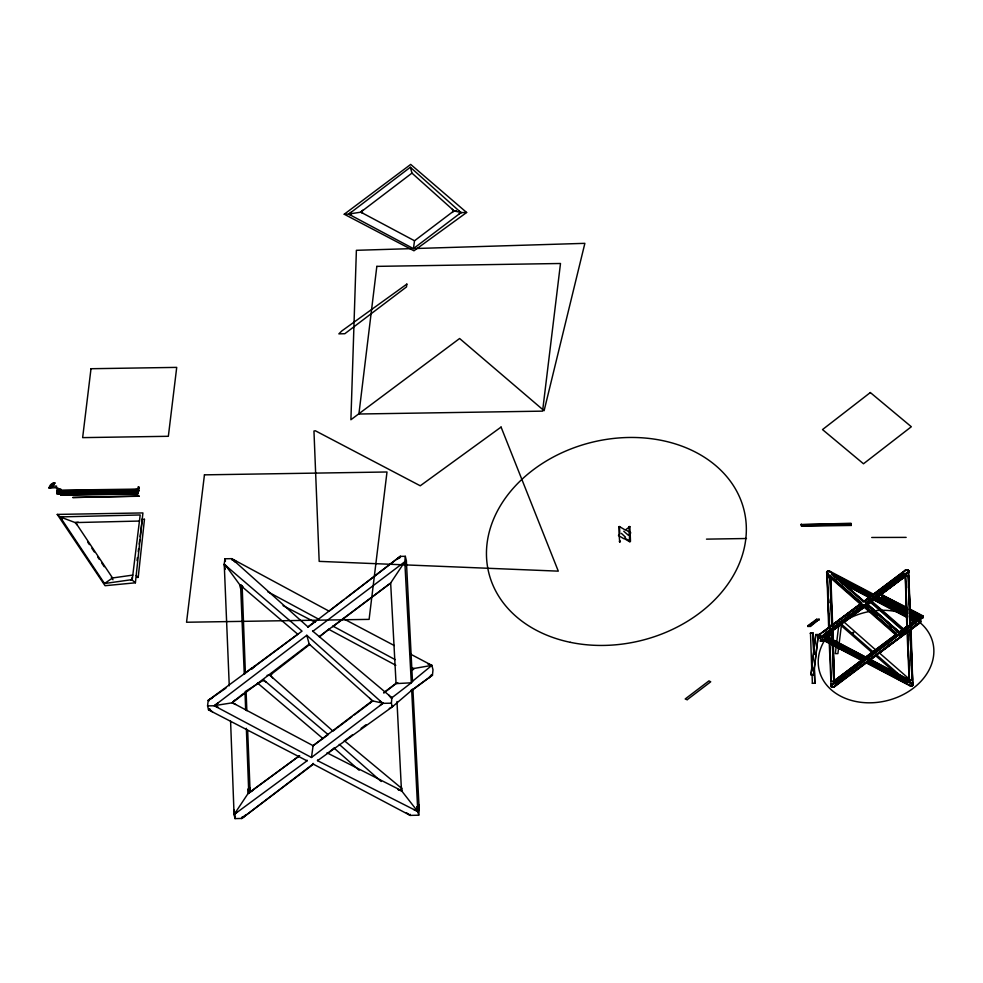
<?xml version="1.0" encoding="UTF-8"?>
<svg xmlns="http://www.w3.org/2000/svg" width="983" height="983" viewBox="0 0 983 983"><rect width="100%" height="100%" fill="white"/><g stroke="black" fill="none" stroke-linecap="round" stroke-linejoin="round"><path stroke-width="1.47" d="M229.26 685.802L224.247 564.291L224.898 558.774L231.73 558.663L231.73 559.745L235.711 560.814M821.948 636.468C824.184 636.013 819.724 637.734 819.06 635.608A1.266 0.86 53.1 0 1 819.146 634.895L828.657 627.633L826.863 571.701L827.219 572.376M831.446 684.635L831.237 686.564L833.228 687.277A1.757 1.057 6.9 0 0 834.1 686.957L866.293 662.444M919.449 623.111L919.51 623.099A1.757 1.057 6.9 0 0 920.149 622.608L919.449 623.111L920.543 622.128A1.266 0.86 53.1 0 0 920.629 621.416L920.567 619.671A1.266 0.7 -48.9 0 0 920.432 619.118L920.493 622.436L911.032 629.39L912.802 685.335L910.418 629.833L900.932 636.763L899.85 632.659L866.109 603.12L907.665 572.081A1.757 1.364 -13.7 0 0 907.899 570.128A1.757 1.364 -13.7 0 0 905.466 570.165L863.418 601.903L831.704 574.195L832.257 573.777L864.438 601.891L903.021 573.077L863.996 601.473M900.674 633.863L910.283 626.355L908.304 570.89L907.186 569.808A1.266 1.241 53.7 0 0 906.289 569.821L904.938 570.631L905.54 570.472M230.587 721.129L234.065 814.563L235.048 818.593L241.757 818.458L313.073 764.012L410.169 815.386L418.709 815.202L417.8 811.565L317.534 760.658L392.291 706.888L391.394 703.189L391.922 697.18M897.676 635.276C895.341 634.907 900.44 636.566 900.649 634.01M619.057 534.125L618.983 526.605M317.534 760.658L317.583 760.031M827.084 572.008L828.116 571.049A1.266 1.241 53.7 0 1 829.013 571.037L830.34 572.376L830.414 571.664M860.678 603.783L839.249 619.855A1.757 1.057 6.9 0 0 838.99 620.789L839.666 619.659L838.769 620.31A1.757 1.364 -13.7 0 1 839.593 619.683L839.666 619.659M831.409 685.851L832.11 684.586M418.709 815.202L419.225 809.808L412.897 689.341L432.446 675.149L432.999 669.779L431.869 665.368L410.427 654.064M307.912 627.301L400.278 556.366L405.328 556.317L404.799 561.735L411.299 682.804L391.259 698.262L388.666 695.018M253.405 790.074L249.485 792.396L249.952 787.85M135.396 582.796L142.916 512.929L57.247 514.416L105.046 585.708L135.384 582.808L131.759 579.663L104.517 583.533L60.098 516.911L57.247 514.416M137.178 577.463L138.21 577.365L144.464 519.294M405.819 565.68L406.36 560.703L405.328 556.317M251.488 668.87L298.463 633.728M313.073 764.012L313.135 763.373M307.114 760.203L307.015 760.83L208.556 709.898L207.573 705.88L208.212 700.4L302.039 631.123L224.247 564.291L225.23 569.243M235.048 818.593L235.379 815.878M137.706 489.546L138.148 491.365L56.867 492.409L61.401 494.166L61.253 495.346L61.13 494.068L137.952 492.974L137.509 491.144L137.399 492.471L56.719 493.589L56.867 492.409L138.664 491.082L138.714 486.855L137.78 489.817M61.671 491.979L61.524 493.159L56.989 491.402L57.309 488.318L61.216 489.534L60.86 492.495L56.953 491.267L60.86 492.495M57.1 493.736L57.235 492.557M57.358 491.549L57.125 490.222L137.804 489.104L137.669 490.284L56.989 491.082C59.054 493.257 71.526 491.881 60.11 492.508L60.479 489.559L57.309 488.318M57.702 491.254L58.058 488.305M61.253 493.048L61.388 491.869M137.927 492.864L137.804 494.154L60.983 495.248M129.006 491.991L138.075 491.955L138.714 486.855M625.053 529.874L619.315 526.495M624.217 538.537L629.956 541.928L629.403 541.24M628.973 527.22L629.452 533.953M629.501 541.055L629.464 534.359M801.182 524.639L850.971 523.263L851.29 525.438L801.575 526.212L801.182 524.639L850.897 523.853L851.29 525.438M801.575 526.212L801.256 524.05M810.938 674.51L815.792 634.551L818.36 634.502L813.617 674.928L810.938 674.51L813.617 674.928M811.049 674.965L815.792 634.551M813.506 674.473L818.36 634.502M820.424 638.606L819.675 637.992A1.757 1.364 -13.7 0 0 820.35 638.581L819.662 637.942M822.488 637.058L822.452 635.829M824.651 638.446L825.315 636.062L866.367 657.652L896.201 635.264L865.372 657.664L865.126 659.728L824.651 638.446L825.315 636.062M836.25 646.052L835.329 653.634L837.909 653.597L838.646 647.539M836.619 643.029L838.646 626.343M829.247 643.103L831.139 686.601L834.125 680.826L861.391 660.355M833.633 683.394L863.897 660.637L822.992 639.675L864.057 661.313L834.223 683.713L833.891 681.33L862.14 660.121M834.223 683.713L833.424 645.696M839.015 644.504L841.792 622.276M841.964 678.233L840.981 676.501L842.603 677.717M832.871 687.289L832.687 687.264A1.757 1.057 6.9 0 1 831.028 686.404L830.954 686.06A1.757 1.057 6.9 0 1 831.286 685.47L863.467 660.932M820.682 636.579L820.866 636.591A1.757 1.057 6.9 0 1 821.899 636.873L865.495 659.802L865.826 657.025L895.464 634.785L897.897 634.748M825.069 638.127L866.121 659.716L866.367 657.652M867.94 604.447L874.342 599.311L906.719 616.341M869.98 659.212L908.845 679.646L912.556 684.782A1.757 1.057 6.9 0 0 911.905 684.217L868.358 660.834M906.179 609.853L881.886 597.086L882.144 595.01L906.867 607.457M881.886 597.086L882.587 594.678M895.611 635.018L895.366 637.021L865.126 659.728M896.201 635.264L895.943 637.328L866.134 659.704M897.209 635.878L897.16 634.662M905.097 570.472L905.011 570.631M900.023 637.365L900.956 636.665A1.757 1.364 -13.7 0 1 900.096 637.34L900.907 636.677M908.28 571.172L907.874 572.684L908.722 572.671A1.757 1.364 -13.7 0 0 908.022 572.02L904.95 576.652L866.625 605.258M906.756 683.738L866.699 662.124L835.857 684.561L865.679 662.173L906.768 683.64M910.061 618.651L914.387 620.887M909.078 680.113L908.833 682.177L867.768 660.588L898.179 638.508L867.928 661.215L908.403 682.509L909.078 680.113L869.144 659.101M909.287 616.132L916.033 619.683L916.709 617.299L910.147 613.847M916.709 617.299L916.033 619.683M909.349 685.348L909.349 684.647L911.044 686.06L912.408 685.335M917.114 620.654L917.446 620.199M919.191 619.106L919.338 618.442A1.757 1.364 -13.7 0 1 920.014 619.032L916.131 619.585L910.7 623.566M910.221 611.979L922.373 618.368L923.062 615.972L909.57 608.87M922.373 618.368L923.062 615.972M218.066 702.894L214.282 705.769L311.476 757.475L313.098 745.679L372.422 700.682L309.203 644.123L306.794 635.288L214.282 705.769L207.573 705.88M130.641 579.823L132.238 579.7L140.188 514.969L60.098 516.911L62.31 519.331M137.042 560.593L137.423 557.594M138.21 551.61L138.603 548.612M139.181 544.127L139.77 539.642M140.164 536.644L142.117 520.671M319.401 636.972L329.133 628.887M466.63 212.488L410.697 164.419L344.247 214.22L348.707 214.147L413.425 248.625L414.519 240.761L454.023 210.817L456.382 210.78M418.967 804.893L418.34 809.39L419.225 809.808L417.542 808.235M908.304 571.025L908.55 570.423L910.897 625.913L908.599 625.95M395.117 659.605L332.868 626.085M131.759 579.663L132.201 577.34M56.277 487.654C42.453 488.404 52.64 488.662 54.815 482.837C46.901 494.854 48.044 482.604 54.937 482.985M56.289 487.961L56.559 486.094L52.173 486.13L49.15 487.9L52.332 486.352M832.662 625.63L830.844 577.377L830.475 575.854L830.23 577.82L826.801 574.391L826.691 572.77A1.266 0.86 53.1 0 1 826.777 572.045L827.367 571.701M828.264 573.925L827.416 573.937L828.276 573.224M911.954 683.812L912.273 683.074L911.425 683.099M912.568 683.357L912.027 682.644L912.888 682.632L912.998 684.254A1.266 0.86 53.1 0 1 912.912 684.979L912.617 685.237A1.757 1.057 6.9 0 1 911.401 686.048L911.216 686.06M834.628 686.552L834.628 685.815L833.043 687.289M620.408 541.375L620.015 541.977M628.862 527.072L629.28 526.421M826.801 574.391L826.826 574.342A1.757 1.057 6.9 0 1 827.465 573.863A1.757 1.364 -13.7 0 1 828.116 573.347M819.515 634.453L819.539 634.416A1.757 1.057 6.9 0 1 820.178 633.924L819.515 634.453L820.24 633.912M912.888 682.632L912.863 682.681A1.757 1.057 6.9 0 1 912.224 683.16A1.757 1.364 -13.7 0 1 911.413 683.75L911.339 683.775M629.231 527.22L629.833 526.704L630.201 533.892M413.29 669.632L413.978 668.477L431.869 665.368L427.826 663.93M819.601 636.529L819.097 637.488L819.871 638.016M907.96 571.995L908.722 571.111A1.266 0.7 -48.9 0 0 908.587 570.545L908.071 570.472M237.149 811.761L234.065 814.563L247.925 793.711L251.243 791.303M619.978 540.994L619.351 541.535M319.549 636.357L390.656 582.993L404.799 561.735L312.655 631.455M49.285 488.072L53.66 482.665M254.548 665.982L252.262 668.796L251.574 668.17L246.168 672.458M428.674 677.963L431.574 674.67L432.446 675.149L412.7 689.882M369.903 703.128L372.422 700.682M452.352 212.451L454.023 210.817L411.963 173.119L410.353 167.245L348.707 214.147L351.386 215.142M397.329 559.241L400.278 556.366L400.364 557.447L396.505 559.241M309.203 644.123L232.172 702.833L214.429 705.634M348.707 214.147L351.226 212.23M411.963 173.119L360.626 212.193L348.805 214.048M235.367 699.847L232.172 702.833L235.625 704.455M362.752 210.202L360.626 212.193L362.924 213.274M244.669 816.234L241.671 817.377L241.757 818.458L245.406 815.091M389.293 708.448L392.291 706.888L411.693 690.299L417.8 811.565L401.469 790.627L326.995 752.818M412.504 669.681L413.978 668.477L411.25 667.752M411.73 681.895L431.869 665.368M262.215 680.469L263.714 679.953L328.175 734.657L312.619 746.072M897.7 631.27L898.315 632.659M267.106 675.346L269.944 675.296L272.352 673.429M210.19 709.173L208.556 709.898L209.416 709.222M232.848 701.948L243.145 693.801M244.3 692.892L245.013 692.327L245.664 710.107M208.556 709.898L209.379 709.247L212.574 711.975M309.756 644.455L269.944 675.296L332.967 731.094L336.1 728.71M384.021 692.892L396.063 683.615L411.299 682.804M344.099 599.605L329.084 611.156L231.73 558.663L234.925 561.944M346.52 597.738L400.278 556.366M853.748 666.818L850.565 669.251M687.142 699.736L685.176 698.987L708.964 680.887L710.721 681.797L687.326 699.601M840.969 676.55L862.423 660.22M842.37 676.894L863.615 660.723M413.425 248.625L461.113 212.512L453.876 210.915L452.315 209.281M337.329 727.789L351.939 716.718M354.384 714.874L372.655 701.051M383.616 692.745L397.009 682.607M311.476 757.475L383.087 703.201L372.201 700.818L369.841 698.372M241.757 818.458L313.565 764.074M328.138 753.039L334.232 747.83M872.99 594.85L832.515 573.568L872.99 594.85L903.832 572.45M865.568 659.396L866.515 658.684M332.77 626.712L389.538 583.951M629.882 526.605L625.618 529.812L630.828 532.909M864.241 601.105L869.009 597.529M842.701 617.582L852.187 610.468M854.559 608.686L860.494 604.226M867.608 598.893L869.66 597.357M846.867 615.198L849.263 613.417M858.798 606.253L861.194 604.459M882.353 588.571L884.749 586.79M845.884 619.917L843.5 621.711L864.082 607.003M850.664 616.341L856.623 611.856M880.154 594.187L875.386 597.762L907.002 614.4M887.317 588.817L892.085 585.229M900.44 578.962L905.208 575.374M867.768 604.238L872.671 600.552M904.79 576.456L875.558 598.401L906.596 614.719M864.376 607.113L844.237 622.239L876.258 650.427M898.143 632.782L906.83 626.404L905.196 574.686L905.564 576.198L875.939 598.438L906.756 614.658M914.387 620.924L909.422 617.766M841.141 676.636L833.891 681.33M865.495 659.802L897.626 635.682A1.757 1.057 6.9 0 1 899.31 635.399A1.757 1.057 6.9 0 1 900.698 636.234L900.121 635.239M842.075 678.024L844.458 676.23M868.308 661.289L900.44 637.168A1.757 1.057 6.9 0 0 900.772 636.566L900.575 636.775M459.024 214.073L461.113 212.512M379.942 705.548L383.087 703.201M829.566 575.78L830.107 575.387L861.845 603.083L822.722 632.339L861.747 603.894L829.566 575.78L829.959 577.365L860.616 604.361M829.959 577.365L830.119 575.374M832.368 640.08L832.023 630.975L825.216 635.952L824.454 633.814L863.037 605.012L895.218 633.126L895.783 632.696L864.057 604.987L824.921 634.219L825.302 635.78M866.478 605.061L905.146 576.185L904.299 574.207L865.716 603.009L865.679 603.845L878.102 615.186M865.74 603.894L866.109 603.12L900.281 632.966A1.757 1.364 -13.7 0 1 900.035 634.932A1.757 1.364 -13.7 0 1 897.602 634.969L863.43 605.123L821.862 636.148A1.757 1.364 -13.7 0 1 819.429 636.185A1.757 1.364 -13.7 0 1 819.662 634.232L861.219 603.193L827.047 573.347A1.757 1.364 -13.7 0 1 827.293 571.381A1.757 1.364 -13.7 0 1 829.738 571.344L863.897 601.191M904.765 574.613L865.642 603.808L897.332 631.491M824.848 635.399L863.43 606.597L863.037 605.012M866.109 604.594L904.679 575.792L904.299 574.207M825.302 635.804L864.45 606.572L864.057 604.987M871.847 602.223L872.425 601.793L904.139 629.501L903.955 631.516L872.228 603.808L871.847 602.223L903.574 629.931L903.955 631.516M872.228 603.808L872.425 601.793M897.368 631.516L897.897 631.123L896.729 630.091M863.43 606.597L895.599 634.699L895.783 632.696M834.739 680.371L862.288 659.802M875.742 649.751L896.103 634.551M898.597 632.782L907.444 626.306L910.025 626.269L901.116 632.782L898.548 632.819L902.087 630.078M904.483 628.297L906.879 626.503M910.467 623.824L914.067 621.145L910.049 619.032M877.008 649.136L896.115 634.871M904.471 628.629L906.854 626.847M911.29 623.529L914.841 621.625M877.463 649.53L879.871 647.736M893.142 637.832L895.55 636.026M886.383 646.826L891.2 643.226M900.846 636.026L906.879 631.528M878.937 653.142L883.545 649.702M884.737 648.805L907.432 631.86M911.008 629.194L916.525 624.328M867.227 662.223L834.223 686.859A1.757 1.364 -13.7 0 1 831.79 686.896A1.757 1.364 -13.7 0 1 832.023 684.942M870.901 659.482L875.792 655.833L896.287 673.736M879.687 652.921L907.8 631.922M910.246 630.103L920.027 622.792A1.757 1.364 -13.7 0 0 919.363 620.457L920.186 620.519M345.119 740.31L352.492 734.805M361.093 728.391L366.008 724.717M863.578 660.723L841.03 677.52M247.827 789.017L247.925 793.711L299.655 755.632M234.065 814.563L307.015 760.83M308.22 626.552L315.543 621.182M249.485 792.396L299.029 756.05M829.111 627.621L827.342 577.439L829.91 577.39L831.753 625.974M829.91 577.39L827.231 577.525M807.842 625.716L816.59 619.29L819.171 619.253L810.447 626.417L807.866 626.454L807.842 625.716L810.41 625.679L819.171 619.253M807.866 626.454L816.627 620.04L819.195 619.99M813.064 633.101L810.373 633.236L813.064 633.101L813.875 654.346M832.81 624.598L838.917 620.568M820.473 634.01L820.449 634.785M824.184 631.283L826.654 629.476M827.883 628.567L829.234 627.535L827.342 577.439M833.179 624.672L839.187 620.261L839.212 621.01M898.573 633.568L907.321 627.142L905.429 576.296L908.12 576.173L909.902 627.105L901.141 633.519L901.116 632.782M832.368 629.894L838.032 625.802M832.589 640.105L832.368 630.717L841.202 623.455M825.732 635.841L832.245 631.061M832.392 630.631L841.546 624.242L873.064 651.754L865.876 657.123L825.622 635.878L823.189 635.915M820.338 640.412L822.906 640.375L822.931 641.113L820.363 641.149L822.525 638.815M825.806 636.406L829.087 633.998L831.667 633.949L828.411 637.107M908.12 576.173L905.429 576.296M910.504 625.913L908.611 575.817L910.504 626.663L907.936 626.699M820.363 641.149L822.55 639.552M825.831 637.144L829.124 634.735L831.692 634.699M827.281 637.168L831.667 633.949M812.044 674.129L812.388 683.234M814.391 668.01L814.833 683.296L814.256 668.108M829.849 641.641L831.348 681.108M911.192 623.554L916.66 619.536L919.228 619.499L910.504 626.663M832.54 644.639L833.793 681.158L832.404 644.467M834.272 680.814L833.056 645.327M911.216 624.291L916.684 620.285L919.252 620.236M910.381 625.999L919.228 619.499M910.897 625.913L920.321 618.995L919.277 618.418M912.494 679.499L910.577 628.85L919.338 622.423L911.032 629.39M907.604 631.307L909.447 679.88M912.015 679.843L909.975 629.108L901.214 635.534L901.251 636.259L910.123 629.747L912.015 679.843L909.312 679.978M628.407 534.666L630.054 533.732M405.524 561.305L406.36 560.703L412.504 681.858M104.517 583.533L112.553 577.967L132.779 575.092M209.072 699.798L209.084 700.879L208.212 700.4L225.979 688.075M245.308 691.553L263.714 679.953M853.133 633.74C851.032 634.871 853.06 630.963 853.834 632.597M208.212 700.4L212.181 698.065M430.861 675.714L432.446 675.149M831.679 685.04L831.741 685.028A1.757 1.364 -13.7 0 1 830.991 684.414L831.446 685.077M900.784 633.138A1.757 1.057 6.9 0 0 899.912 632.683L900.354 633.273M819.736 634.539L819.122 637.623A1.757 1.057 6.9 0 1 820.326 636.591L820.51 636.579M618.442 535.502L623.701 538.635M822.574 636.37L825.622 635.878L863.946 607.261L863.43 605.123M78.271 522.231L75.187 522.587L60.098 516.911M397.071 682.816L397.845 682.78M393.077 706.212L391.59 706.261L392.291 706.888M411.594 248.625L356.387 250.309L350.906 419.729L459.614 338.508L544.103 410.722L584.873 243.342L414.666 248.539M60.553 516.911L63.367 516.837M60.479 489.559L61.216 489.534M77.141 524.861L75.187 522.587L139.488 521.051M379.893 701.026L382.854 703.337L391.394 703.189M458.987 211.062L460.966 212.598L466.63 212.5L413.954 250.788L344.247 214.233M141.577 519.343L144.44 519.294M139.021 488.133L138.136 486.868M56.989 491.402L137.632 490.136L138.075 491.955M65.763 492.987L84.489 492.802M56.719 493.589L137.399 492.471M801.649 525.622L851.352 524.848M706.494 539.139L746.466 538.512M907.26 573.126L908.12 573.114A1.757 1.057 6.9 0 0 907.211 572.622L907.137 572.597M836.398 622.313L836.422 623.025M918.712 622.989L919.363 622.976M838.499 625.753L839.101 625.028M829.271 627.191L830.254 627.166M906.83 626.404L910.283 626.355M907.321 627.142L909.902 627.105M815.902 635.006L818.47 634.969M831.213 681.207L833.916 681.072M812.265 683.332L814.968 683.197M831.95 684.623L831.569 683.91L832.429 683.898M831.004 684.451L831.815 684.34M412.11 689.341L412.897 689.341M871.724 537.48L906.154 537.382M410.919 690.299L411.693 690.299M911.044 686.06L910.86 686.036A1.757 1.057 6.9 0 1 909.828 685.765L866.232 662.837M628.186 535.108L623.775 531.262M895.464 634.785L897.295 635.19M839.715 623.824L841.546 624.242M214.282 705.769L218.312 707.269M61.597 492.569L57.051 490.8L138.382 489.62L138.689 490.886C134.18 492.618 133.049 488.244 138.357 489.817L138.664 491.082M413.708 809.488L417.124 811M224.247 564.291L227.417 567.019M297.96 634.391L239.717 584.688L225.119 564.721M283.067 605.651L315.31 622.337M263.063 680.469L266.344 682.177M882.144 595.01L906.424 607.789M909.128 609.202L922.619 616.304M882.329 596.755L906.621 609.521M909.312 610.947L922.804 618.037M877.586 596.362L906.658 611.647M909.3 613.036L919.867 618.59A1.757 1.057 6.9 0 1 920.555 619.683A1.757 1.057 6.9 0 1 919.363 620.433M878.261 597.086L906.215 611.782M877.168 597.037L906.842 612.655M909.545 614.068L916.291 617.619M834.002 576.001L871.835 595.907M910.958 616.476L917.79 620.15M835.599 577.23L871.786 596.251M909.435 616.058L916.131 619.585L916.512 621.109M834.96 577.046L871.393 596.202M840.49 581.506L870.176 597.123M841.583 582.624L869.894 597.517M873.334 599.323L906.817 616.943M841.571 583.005L869.709 597.811M873.862 599.999L907.358 617.619M824.897 636.37L865.372 657.664M869.525 659.863L908.648 680.445M863.418 661.362L819.822 638.434A1.757 1.057 6.9 0 1 819.195 637.844L819.355 637.967M624.549 538.131L629.734 540.859M343.128 618.553L394.269 645.536M410.968 667.973L413.167 669.128M360.724 212.107L414.519 240.761M232.32 702.698L313.098 745.679M329.059 629.489L395.805 665.282M267.683 591.692L319.02 619.376M874.219 650.82L872.621 652.282M243.096 586.925L239.717 584.688L240.761 589.235M406.298 812.646L410.169 815.386L410.169 814.305M344.234 740.592L401.752 788.427M312.557 630.975L391.91 697.746M257.558 683.062L322.94 738.565M136.195 575.62L138.21 577.365M872.806 603.378L904.532 631.086M867.682 604.729L897.897 631.111L866.576 603.709M836.791 578.987L837.418 579.54M866.957 605.295L869.193 607.248M889.664 625.176L891.9 627.129M861.096 603.673L830.512 576.947L861.292 603.869M864.45 606.572L896.164 634.281M879.072 652.663L909.459 679.204L909.214 681.17L907.026 631.393M876.394 654.666L902.271 677.275M839.408 624.058L872.449 652.909M618.86 526.802L619.364 527.588M621.379 533.376L625.495 537.16M619.695 542.088L619.13 534.654M339.221 744.364L381.207 781.497M334.355 748.333L359.139 770.254M231.73 558.663L307.802 626.798M306.794 635.288L382.854 703.337M410.353 167.245L460.966 212.598M831.569 683.91L831.618 683.947A1.757 1.057 6.9 0 0 832.146 684.291M619.413 526.581L619.88 527.207M270.178 675.161L272.66 678.037M827.735 573.212L827.293 572.536M908.353 571.959L908.697 572.573M907.739 572.401L908.083 573.015M87.745 542.137L89.392 544.594M91.861 548.281L94.343 551.967M97.636 556.882L99.283 559.339M101.753 563.026L104.223 566.712M111.374 577.365L112.984 579.773M75.63 522.6L112.553 577.967M64.128 491.07L64.497 492.422M895.218 633.138L895.599 634.699M834.506 682.337L832.761 644.627M619.523 527.367L619.806 534.064M224.898 558.774L225.476 561.146M139.217 496.071L72.693 497.509L139.008 496.231M233.88 809.611L234.9 813.973M416.78 806.625L417.8 811.565M827.108 572.118L827.342 576.222M401.261 786.511L402.158 791.192L398.017 789.509L401.469 790.627L396.985 701.543M390.656 582.993L396.063 683.615M240.589 585.118L244.276 674.375M246.094 691.528L246.856 710.746M247.655 730.406L250.124 791.954M916.66 619.536L916.684 620.285M906.314 583.214L906.486 587.797M907.297 609.165L907.469 613.736M908.28 636.062L908.452 640.523M909.238 661.313L909.41 665.774M906.191 583.533L906.363 588.092M907.174 609.337L907.346 613.896M908.132 635.608L908.304 640.154M909.115 661.412L909.287 665.97M905.564 576.198L907.444 626.306M907.628 630.951L907.973 639.994M908.378 650.549L908.943 665.638M832.859 630.619L833.252 641.174M832.232 625.557L830.402 577.033L832.06 626.073M832.454 629.87L832.884 640.732M831.851 630.324L832.232 639.994M828.497 598.426L828.669 602.972M829.074 613.527L829.185 616.636M829.775 627.891L829.468 624.131L829.591 627.154M829.505 632.536L829.615 638.729M829.087 633.998L829.124 634.735M828.853 632.61L829.074 638.606M816.59 619.29L816.627 620.04M812.941 633.187L813.74 654.445M810.41 625.679L810.447 626.417M810.496 633.138L811.798 671.18M630.214 534.297L630.484 541.412M242.15 585.831L245.406 673.601M246.352 728.305L248.76 793.121M828.62 599.704L828.73 602.751M241.437 585.057L241.474 588.584M912.642 683.677A1.757 1.364 -13.7 0 1 912.396 685.643A1.757 1.364 -13.7 0 1 909.963 685.679M908.403 571.541A1.757 1.057 6.9 0 0 908.034 570.029A1.757 1.057 6.9 0 0 905.589 570.066L873.457 594.187L829.861 571.258A1.757 1.057 6.9 0 0 827.735 571.111A1.757 1.057 6.9 0 0 827.219 572.339M918.908 621.711A58.476 45.439 -13.7 0 1 919.965 682.349A58.476 45.439 -13.7 0 1 844.299 697.918A58.476 45.439 -13.7 0 1 824.086 641.223M847.235 619.388A58.476 45.439 -13.7 0 1 896.361 611.635M91.001 368.723L82.646 437.632L168.351 436.292L176.719 367.384L91.001 368.723M204.439 474.85L186.549 622.239L369.104 619.376L386.995 471.987L204.439 474.85M376.833 266.368L358.906 414.015L542.579 411.14L560.494 263.493L376.833 266.368M406.839 284.112L406.495 286.925L344.812 333.716L338.865 333.864L341.838 330.927L406.839 284.112M870.336 392.549L822.513 429.583L863.492 463.779L911.327 426.745L870.336 392.549M501.072 427.077L420.257 485.786L315.371 430.775L313.958 431.021L319.18 561.367L558.295 571.148L501.072 427.077M137.436 491.733L56.793 492.999L61.327 494.756L137.878 493.564L137.436 491.733M570.349 642.329A131.415 102.134 -13.7 0 0 744.659 512.905A131.415 102.134 -13.7 0 0 534.187 469.124A131.415 102.134 -13.7 0 0 570.349 642.329"/></g></svg>
